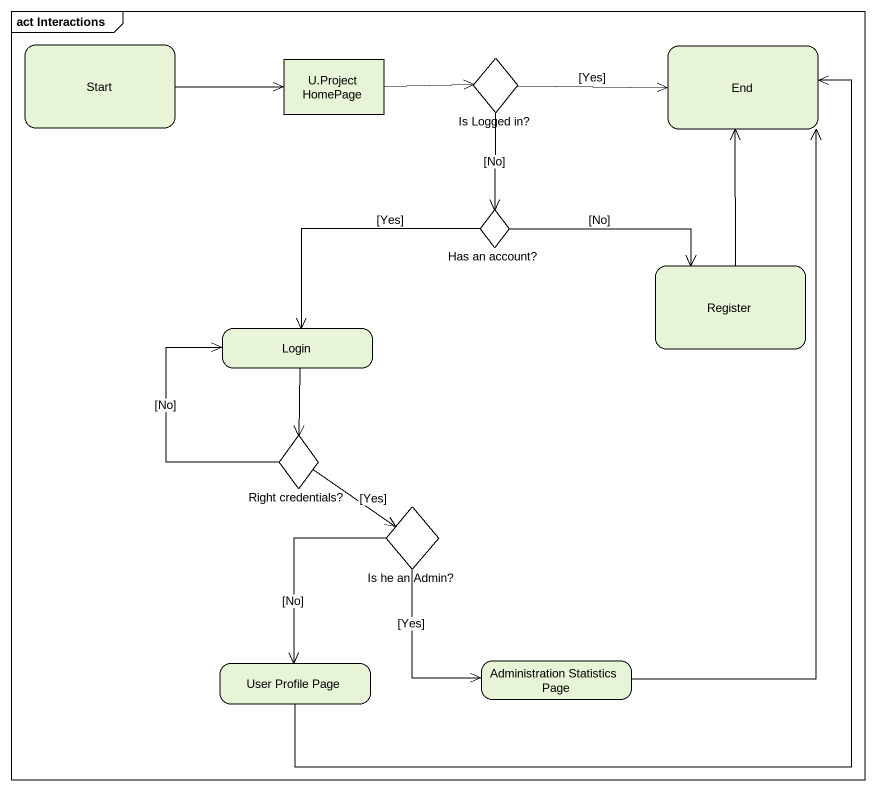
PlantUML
@startuml
mainframe act Interactions
hide empty description
state "Start" as Start_
state "U.Project HomePage" as U_Project_HomePage <<object>>
state "Is Logged in?" as Is_Logged_in <<choice>>
state "End" as End_
state "Has an account?" as Has_an_account <<choice>>
state Register
state Login
state "Right credentials?" as Right_credentials <<choice>>
state "Is he an Admin?" as Is_he_an_Admin <<choice>>
state "User Profile Page" as User_Profile_Page
state "Administration Statistics Page" as Administration_Statistics
Start_ -right-> U_Project_HomePage
U_Project_HomePage -right-> Is_Logged_in
Is_Logged_in -right-> End_ : [Yes]
Is_Logged_in --> Has_an_account : [No]
Has_an_account -right-> Register : [No]
Has_an_account --> Login : [Yes]
Register -up-> End_
Login --> Right_credentials
Right_credentials -up-> Login : [No]
Right_credentials --> Is_he_an_Admin : [Yes]
Is_he_an_Admin --> User_Profile_Page : [No]
Is_he_an_Admin --> Administration_Statistics : [Yes]
User_Profile_Page -up-> End_
Administration_Statistics -up-> End_
@enduml
